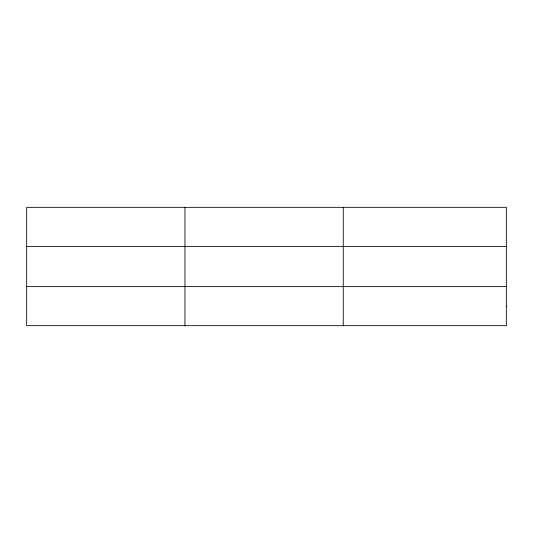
<?xml version="1.0" encoding="UTF-8"?>
<svg xmlns="http://www.w3.org/2000/svg" width="533" height="533" viewBox="0 0 533 533"><rect width="100%" height="100%" fill="white"/><g stroke="black" fill="none" stroke-linecap="round" stroke-linejoin="round"><path stroke-width="0.8" d="M184.951 325.676L184.951 207.324M343.252 325.676L343.252 207.324M26.65 246.379L506.35 246.379M26.65 286.621L506.35 286.621M506.35 306.149L506.35 325.676L26.65 325.676L26.65 207.324L506.35 207.324L506.35 306.149"/></g></svg>
